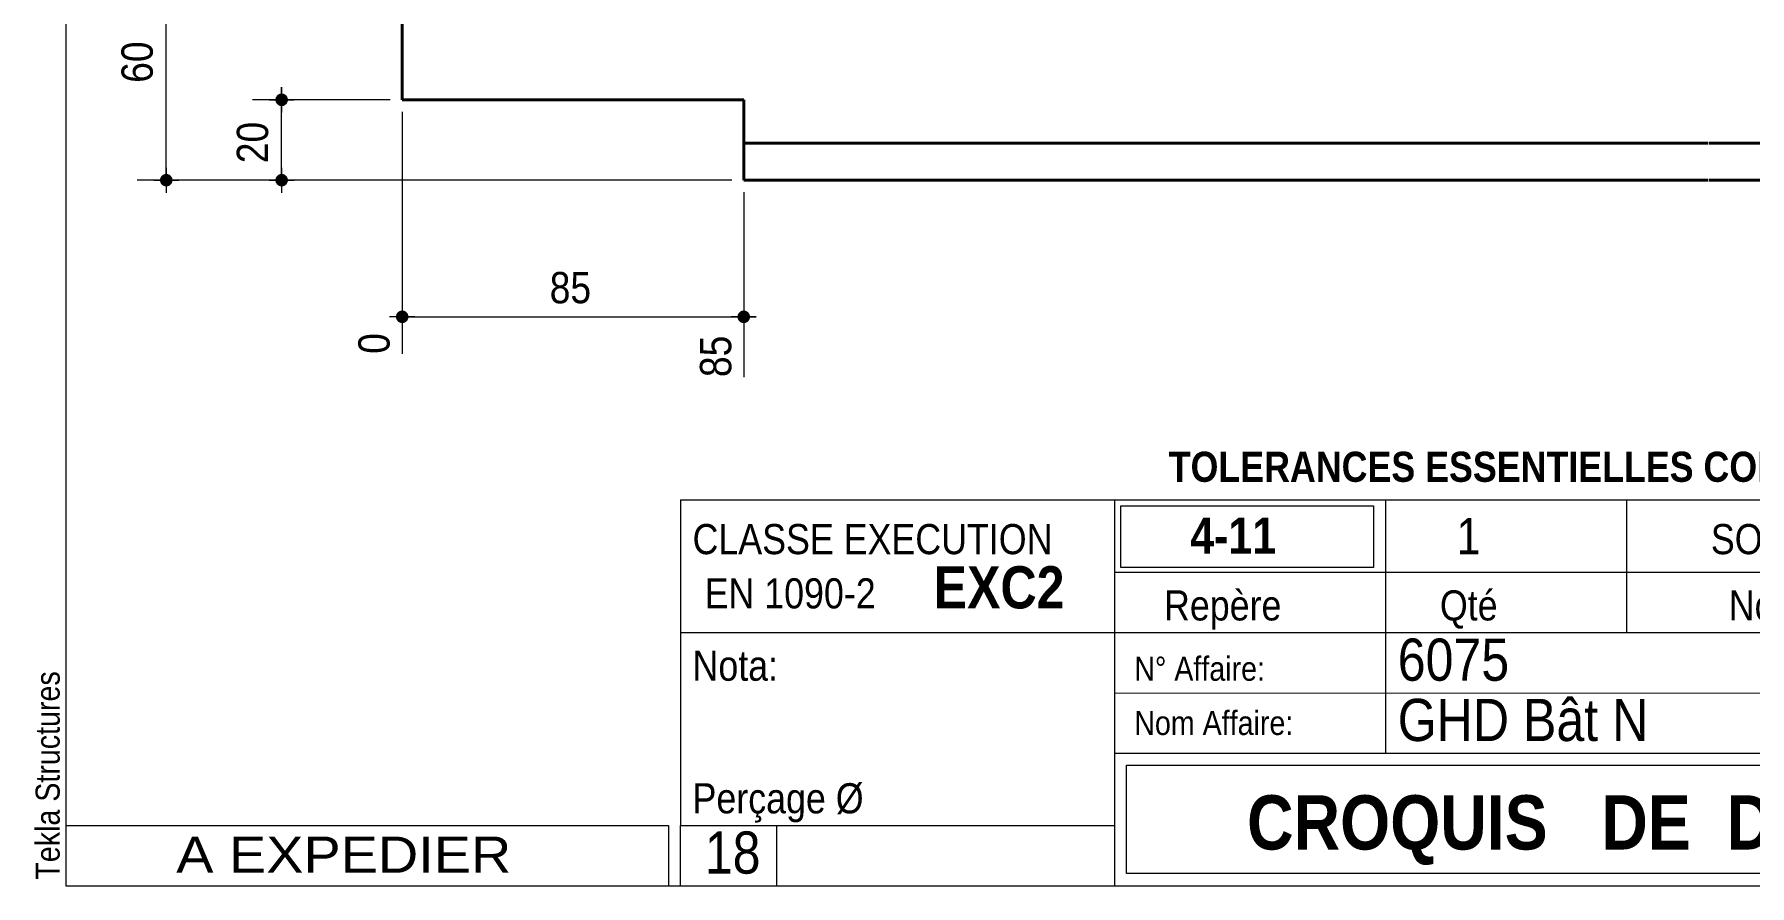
# Model space of a CAD drawing. Header units: millimetres. Extents: x 2 to 287, y 5 to 195.
# Drawn here: x 2.4 to 144.7, y 5 to 75.6 of the extents above; entities that cross this region are included whole.
import ezdxf

# ---------------------------------------------------------------- set-up
doc = ezdxf.new("R2010")
doc.units = ezdxf.units.MM
for name, color, linetype, lineweight in [('Autre type objet', 1, 'Continuous', 0), ('Cotation', 7, 'Continuous', 0), ('Feuille dessin', 5, 'Continuous', 0), ('Piece', 2, 'Continuous', 0)]:
    doc.layers.add(name, color=color, linetype=linetype, lineweight=lineweight)
doc.styles.add('ARIAL', font='ARIAL.TTF')
doc.styles.add('ARIAL_BOLD', font='ARIALBD.TTF')
doc.styles.add('ARIAL_NARROW', font='ARIAL.TTF')

# ---------------------------------------------------------------- blocks, each defined once
blk = doc.blocks.new('*A3')
at = {"layer": 'Piece', "color": 2, "linetype": 'Continuous', "lineweight": 40}
for p, q in [((32.914223, 70.190429), (32.914223, 130.190429)), ((32.914223, 70.190429), (61.246412, 70.190429)), ((61.246412, 70.190429), (61.246412, 63.523763)), ((141.246412, 66.590429), (61.246412, 66.590429)), ((221.346412, 66.590429), (141.346412, 66.590429)), ((141.246412, 63.523763), (61.246412, 63.523763)), ((221.346412, 63.523763), (141.346412, 63.523763))]:
    blk.add_line(p, q, dxfattribs=at)
blk = doc.blocks.new('*A4')
at = {"layer": 'Feuille dessin', "linetype": 'Continuous', "lineweight": 0}
for p, q in [((5, 195), (5, 5)), ((5, 5), (282, 5))]:
    blk.add_line(p, q, dxfattribs=at)
at = {"layer": 'Feuille dessin', "style": 'ARIAL', "width": 0.85}
blk.add_text('Tekla Structures', height=2, rotation=90, dxfattribs=at).set_placement((4.5, 5.5))
blk = doc.blocks.new('*A6')
at = {"layer": 'Autre type objet', "linetype": 'Continuous', "lineweight": 0}
for p, q in [((56, 37), (92, 37)), ((56, 37), (56, 10)), ((92, 37), (92, 10)), ((56, 26), (92, 26)), ((56, 10), (92, 10)), ((56, 5), (56, 10)), ((64, 5), (64, 10)), ((56, 5), (64, 5))]:
    blk.add_line(p, q, dxfattribs=at)
at = {"layer": 'Autre type objet', "width": 0.85}
for s, height, style, p in [('CLASSE EXECUTION', 2.5, 'ARIAL', (57, 32.5)), ('EXC2', 3.5, 'ARIAL_BOLD', (77, 28)), ('EN 1090-2', 2.5, 'ARIAL', (58, 28)), ('Nota:', 2.5, 'ARIAL', (57, 22)), ('Perçage Ø', 2.5, 'ARIAL', (57, 11)), ('18', 3.5, 'ARIAL_NARROW', (58.014234, 6))]:
    blk.add_text(s, height=height, dxfattribs=dict(at, style=style)).set_placement(p)
blk = doc.blocks.new('*A7')
at = {"layer": 'Autre type objet', "linetype": 'Continuous', "lineweight": 0}
for p, q in [((92, 37), (282, 37)), ((92, 37), (92, 31)), ((114.5, 31), (114.5, 37)), ((134.5, 31), (134.5, 37)), ((92.51953, 36.5), (113.5, 36.5)), ((92.51953, 31.394341), (92.51953, 36.5)), ((113.5, 36.5), (113.5, 31.394341)), ((113.5, 31.394341), (92.51953, 31.394341)), ((92, 31), (282, 31)), ((92, 31), (92, 5)), ((114.5, 16), (114.5, 31)), ((134.5, 26), (134.5, 31)), ((92, 26), (282, 26)), ((92, 21), (241.327069, 20.935451)), ((92, 16), (181, 16)), ((93, 15), (180, 15)), ((93, 6), (93, 15)), ((180, 6), (93, 6)), ((92, 5), (282, 5))]:
    blk.add_line(p, q, dxfattribs=at)
at = {"layer": 'Autre type objet', "width": 0.85}
for s, height, style, p in [('TOLERANCES ESSENTIELLES CONFORMES A LA NORME 1090-1', 2.5, 'ARIAL_BOLD', (96.5, 38.5)), ('4-11', 3, 'ARIAL_BOLD', (98.285724, 32.540141)), ('1', 3, 'ARIAL', (120.389893, 32.5)), ('SOLIVE', 2.5, 'ARIAL', (141.474609, 32.5)), ('Repère', 2.5, 'ARIAL', (96.112978, 27)), ('Qté', 2.5, 'ARIAL', (119, 27)), ('Nom', 2.5, 'ARIAL', (142.961426, 27)), ('6075', 3.5, 'ARIAL', (115.5, 22)), ('N° Affaire:', 2, 'ARIAL', (93.640566, 22)), ('GHD Bât N', 3.5, 'ARIAL', (115.5, 17)), ('Nom Affaire:', 2, 'ARIAL', (93.640566, 17.5)), ('CROQUIS   DE  DEBIT', 4.5, 'ARIAL_BOLD', (103, 8))]:
    blk.add_text(s, height=height, dxfattribs=dict(at, style=style)).set_placement(p)
blk = doc.blocks.new('*A8')
at = {"layer": 'Autre type objet', "linetype": 'Continuous', "lineweight": 0}
for p, q in [((5, 10), (55, 10)), ((5, 10), (5, 5)), ((55, 10), (55, 5)), ((5, 5), (55, 5))]:
    blk.add_line(p, q, dxfattribs=at)
at = {"layer": 'Autre type objet', "style": 'ARIAL', "width": 1.105}
blk.add_text('A EXPEDIER', height=3, dxfattribs=at).set_placement((14.169647, 6.073465))
blk = doc.blocks.new('*A9')
at = {"layer": 'Cotation'}
for points in [[(13.31, 83), (13.29, 83.01), (13.26, 83.01), (13.24, 83.01), (13.21, 83.02), (13.19, 83.03), (13.16, 83.03), (13.14, 83.04), (13.12, 83.05), (13.09, 83.07), (13.07, 83.08), (13.05, 83.09), (13.03, 83.11), (13.01, 83.12), (12.99, 83.14), (12.97, 83.16), (12.95, 83.17), (12.94, 83.19), (12.92, 83.21), (12.91, 83.23), (12.89, 83.26), (12.88, 83.28), (12.87, 83.3), (12.86, 83.32), (12.85, 83.35), (12.84, 83.37), (12.83, 83.4), (12.83, 83.42), (12.82, 83.45), (12.82, 83.47), (12.82, 83.5), (12.82, 83.52), (12.82, 83.55), (12.82, 83.57), (12.82, 83.6), (12.83, 83.63), (12.83, 83.65), (12.84, 83.67), (12.85, 83.7), (12.86, 83.72), (12.87, 83.75), (12.88, 83.77), (12.89, 83.79), (12.91, 83.81), (12.92, 83.83), (12.94, 83.85), (12.95, 83.87), (12.97, 83.89), (12.99, 83.91), (13.01, 83.93), (13.03, 83.94), (13.05, 83.96), (13.07, 83.97), (13.09, 83.98), (13.12, 83.99), (13.14, 84), (13.16, 84.01), (13.19, 84.02), (13.21, 84.03), (13.24, 84.03), (13.26, 84.04), (13.29, 84.04), (13.31, 84.04), (13.34, 84.04), (13.36, 84.04), (13.39, 84.04), (13.41, 84.04), (13.44, 84.03), (13.46, 84.03), (13.49, 84.02), (13.51, 84.01), (13.54, 84), (13.56, 83.99), (13.58, 83.98), (13.61, 83.97), (13.63, 83.96), (13.65, 83.94), (13.67, 83.93), (13.69, 83.91), (13.71, 83.89), (13.72, 83.87), (13.74, 83.85), (13.76, 83.83), (13.77, 83.81), (13.78, 83.79), (13.8, 83.77), (13.81, 83.75), (13.82, 83.72), (13.83, 83.7), (13.84, 83.67), (13.84, 83.65), (13.85, 83.63), (13.85, 83.6), (13.86, 83.57), (13.86, 83.55), (13.86, 83.52), (13.86, 83.5), (13.86, 83.47), (13.85, 83.45), (13.85, 83.42), (13.84, 83.4), (13.84, 83.37), (13.83, 83.35), (13.82, 83.32), (13.81, 83.3), (13.8, 83.28), (13.78, 83.26), (13.77, 83.23), (13.76, 83.21), (13.74, 83.19), (13.72, 83.17), (13.71, 83.16), (13.69, 83.14), (13.67, 83.12), (13.65, 83.11), (13.63, 83.09), (13.61, 83.08), (13.58, 83.07), (13.56, 83.05), (13.54, 83.04), (13.51, 83.03), (13.49, 83.03), (13.46, 83.02), (13.44, 83.01), (13.41, 83.01), (13.39, 83.01), (13.36, 83), (13.34, 83)], [(13.31, 63), (13.29, 63.01), (13.26, 63.01), (13.24, 63.01), (13.21, 63.02), (13.19, 63.03), (13.16, 63.03), (13.14, 63.04), (13.12, 63.05), (13.09, 63.07), (13.07, 63.08), (13.05, 63.09), (13.03, 63.11), (13.01, 63.12), (12.99, 63.14), (12.97, 63.16), (12.95, 63.17), (12.94, 63.19), (12.92, 63.21), (12.91, 63.23), (12.89, 63.26), (12.88, 63.28), (12.87, 63.3), (12.86, 63.32), (12.85, 63.35), (12.84, 63.37), (12.83, 63.4), (12.83, 63.42), (12.82, 63.45), (12.82, 63.47), (12.82, 63.5), (12.82, 63.52), (12.82, 63.55), (12.82, 63.57), (12.82, 63.6), (12.83, 63.63), (12.83, 63.65), (12.84, 63.67), (12.85, 63.7), (12.86, 63.72), (12.87, 63.75), (12.88, 63.77), (12.89, 63.79), (12.91, 63.81), (12.92, 63.83), (12.94, 63.85), (12.95, 63.87), (12.97, 63.89), (12.99, 63.91), (13.01, 63.93), (13.03, 63.94), (13.05, 63.96), (13.07, 63.97), (13.09, 63.98), (13.12, 63.99), (13.14, 64), (13.16, 64.01), (13.19, 64.02), (13.21, 64.03), (13.24, 64.03), (13.26, 64.04), (13.29, 64.04), (13.31, 64.04), (13.34, 64.04), (13.36, 64.04), (13.39, 64.04), (13.41, 64.04), (13.44, 64.03), (13.46, 64.03), (13.49, 64.02), (13.51, 64.01), (13.54, 64), (13.56, 63.99), (13.58, 63.98), (13.61, 63.97), (13.63, 63.96), (13.65, 63.94), (13.67, 63.93), (13.69, 63.91), (13.71, 63.89), (13.72, 63.87), (13.74, 63.85), (13.76, 63.83), (13.77, 63.81), (13.78, 63.79), (13.8, 63.77), (13.81, 63.75), (13.82, 63.72), (13.83, 63.7), (13.84, 63.67), (13.84, 63.65), (13.85, 63.63), (13.85, 63.6), (13.86, 63.57), (13.86, 63.55), (13.86, 63.52), (13.86, 63.5), (13.86, 63.47), (13.85, 63.45), (13.85, 63.42), (13.84, 63.4), (13.84, 63.37), (13.83, 63.35), (13.82, 63.32), (13.81, 63.3), (13.8, 63.28), (13.78, 63.26), (13.77, 63.23), (13.76, 63.21), (13.74, 63.19), (13.72, 63.17), (13.71, 63.16), (13.69, 63.14), (13.67, 63.12), (13.65, 63.11), (13.63, 63.09), (13.61, 63.08), (13.58, 63.07), (13.56, 63.05), (13.54, 63.04), (13.51, 63.03), (13.49, 63.03), (13.46, 63.02), (13.44, 63.01), (13.41, 63.01), (13.39, 63.01), (13.36, 63), (13.34, 63)]]:
    blk.add_hatch(color=256, dxfattribs=at).paths.add_polyline_path(points, flags=17)
at = {"layer": 'Cotation', "linetype": 'Continuous', "lineweight": 0}
for p, q in [((13.34, 84.56), (13.34, 82.48)), ((13.34, 83.52), (13.34, 84.56)), ((41.92, 83.52), (10.92, 83.52)), ((12.3, 83.52), (14.38, 83.52)), ((13.34, 63.52), (13.34, 83.52)), ((13.34, 64.56), (13.34, 62.48)), ((60.25, 63.52), (10.92, 63.52)), ((12.3, 63.52), (14.38, 63.52)), ((13.34, 63.52), (13.34, 62.48))]:
    blk.add_line(p, q, dxfattribs=at)
at = {"layer": 'Cotation'}
for p in [(13.34, 83.52), (13.34, 63.52)]:
    blk.add_point(p, dxfattribs=at)
at = {"layer": 'Cotation', "style": 'ARIAL', "width": 0.85}
blk.add_text('60', height=2.6, rotation=90.0002, dxfattribs=at).set_placement((12.22, 71.6))
blk = doc.blocks.new('*A17')
at = {"layer": 'Cotation'}
for points in [[(22.89, 69.67), (22.86, 69.67), (22.84, 69.68), (22.81, 69.68), (22.79, 69.69), (22.76, 69.69), (22.74, 69.7), (22.72, 69.71), (22.69, 69.72), (22.67, 69.73), (22.65, 69.74), (22.63, 69.76), (22.6, 69.77), (22.58, 69.79), (22.57, 69.81), (22.55, 69.82), (22.53, 69.84), (22.51, 69.86), (22.5, 69.88), (22.48, 69.9), (22.47, 69.92), (22.46, 69.95), (22.44, 69.97), (22.43, 69.99), (22.42, 70.02), (22.42, 70.04), (22.41, 70.06), (22.4, 70.09), (22.4, 70.11), (22.4, 70.14), (22.39, 70.16), (22.39, 70.19), (22.39, 70.22), (22.4, 70.24), (22.4, 70.27), (22.4, 70.29), (22.41, 70.32), (22.42, 70.34), (22.42, 70.37), (22.43, 70.39), (22.44, 70.41), (22.46, 70.44), (22.47, 70.46), (22.48, 70.48), (22.5, 70.5), (22.51, 70.52), (22.53, 70.54), (22.55, 70.56), (22.57, 70.58), (22.58, 70.59), (22.6, 70.61), (22.63, 70.62), (22.65, 70.64), (22.67, 70.65), (22.69, 70.66), (22.72, 70.67), (22.74, 70.68), (22.76, 70.69), (22.79, 70.69), (22.81, 70.7), (22.84, 70.7), (22.86, 70.71), (22.89, 70.71), (22.91, 70.71), (22.94, 70.71), (22.97, 70.71), (22.99, 70.7), (23.02, 70.7), (23.04, 70.69), (23.07, 70.69), (23.09, 70.68), (23.11, 70.67), (23.14, 70.66), (23.16, 70.65), (23.18, 70.64), (23.2, 70.62), (23.22, 70.61), (23.24, 70.59), (23.26, 70.58), (23.28, 70.56), (23.3, 70.54), (23.32, 70.52), (23.33, 70.5), (23.35, 70.48), (23.36, 70.46), (23.37, 70.44), (23.38, 70.41), (23.39, 70.39), (23.4, 70.37), (23.41, 70.34), (23.42, 70.32), (23.42, 70.29), (23.43, 70.27), (23.43, 70.24), (23.43, 70.22), (23.43, 70.19), (23.43, 70.16), (23.43, 70.14), (23.43, 70.11), (23.42, 70.09), (23.42, 70.06), (23.41, 70.04), (23.4, 70.02), (23.39, 69.99), (23.38, 69.97), (23.37, 69.95), (23.36, 69.92), (23.35, 69.9), (23.33, 69.88), (23.32, 69.86), (23.3, 69.84), (23.28, 69.82), (23.26, 69.81), (23.24, 69.79), (23.22, 69.77), (23.2, 69.76), (23.18, 69.74), (23.16, 69.73), (23.14, 69.72), (23.11, 69.71), (23.09, 69.7), (23.07, 69.69), (23.04, 69.69), (23.02, 69.68), (22.99, 69.68), (22.97, 69.67), (22.94, 69.67), (22.91, 69.67)], [(22.89, 63), (22.86, 63.01), (22.84, 63.01), (22.81, 63.01), (22.79, 63.02), (22.76, 63.03), (22.74, 63.03), (22.72, 63.04), (22.69, 63.05), (22.67, 63.07), (22.65, 63.08), (22.63, 63.09), (22.6, 63.11), (22.58, 63.12), (22.57, 63.14), (22.55, 63.16), (22.53, 63.17), (22.51, 63.19), (22.5, 63.21), (22.48, 63.23), (22.47, 63.26), (22.46, 63.28), (22.44, 63.3), (22.43, 63.32), (22.42, 63.35), (22.42, 63.37), (22.41, 63.4), (22.4, 63.42), (22.4, 63.45), (22.4, 63.47), (22.39, 63.5), (22.39, 63.52), (22.39, 63.55), (22.4, 63.57), (22.4, 63.6), (22.4, 63.63), (22.41, 63.65), (22.42, 63.67), (22.42, 63.7), (22.43, 63.72), (22.44, 63.75), (22.46, 63.77), (22.47, 63.79), (22.48, 63.81), (22.5, 63.83), (22.51, 63.85), (22.53, 63.87), (22.55, 63.89), (22.57, 63.91), (22.58, 63.93), (22.6, 63.94), (22.63, 63.96), (22.65, 63.97), (22.67, 63.98), (22.69, 63.99), (22.72, 64), (22.74, 64.01), (22.76, 64.02), (22.79, 64.03), (22.81, 64.03), (22.84, 64.04), (22.86, 64.04), (22.89, 64.04), (22.91, 64.04), (22.94, 64.04), (22.97, 64.04), (22.99, 64.04), (23.02, 64.03), (23.04, 64.03), (23.07, 64.02), (23.09, 64.01), (23.11, 64), (23.14, 63.99), (23.16, 63.98), (23.18, 63.97), (23.2, 63.96), (23.22, 63.94), (23.24, 63.93), (23.26, 63.91), (23.28, 63.89), (23.3, 63.87), (23.32, 63.85), (23.33, 63.83), (23.35, 63.81), (23.36, 63.79), (23.37, 63.77), (23.38, 63.75), (23.39, 63.72), (23.4, 63.7), (23.41, 63.67), (23.42, 63.65), (23.42, 63.63), (23.43, 63.6), (23.43, 63.57), (23.43, 63.55), (23.43, 63.52), (23.43, 63.5), (23.43, 63.47), (23.43, 63.45), (23.42, 63.42), (23.42, 63.4), (23.41, 63.37), (23.4, 63.35), (23.39, 63.32), (23.38, 63.3), (23.37, 63.28), (23.36, 63.26), (23.35, 63.23), (23.33, 63.21), (23.32, 63.19), (23.3, 63.17), (23.28, 63.16), (23.26, 63.14), (23.24, 63.12), (23.22, 63.11), (23.2, 63.09), (23.18, 63.08), (23.16, 63.07), (23.14, 63.05), (23.11, 63.04), (23.09, 63.03), (23.07, 63.03), (23.04, 63.02), (23.02, 63.01), (22.99, 63.01), (22.97, 63.01), (22.94, 63), (22.91, 63)]]:
    blk.add_hatch(color=256, dxfattribs=at).paths.add_polyline_path(points, flags=17)
at = {"layer": 'Cotation', "linetype": 'Continuous', "lineweight": 0}
for p, q in [((22.91, 71.23), (22.91, 69.15)), ((22.91, 70.19), (22.91, 71.23)), ((31.91, 70.19), (20.49, 70.19)), ((21.87, 70.19), (23.95, 70.19)), ((22.91, 63.52), (22.91, 70.19)), ((22.91, 64.56), (22.91, 62.48)), ((60.25, 63.52), (20.49, 63.52)), ((21.87, 63.52), (23.95, 63.52)), ((22.91, 63.52), (22.91, 62.48))]:
    blk.add_line(p, q, dxfattribs=at)
at = {"layer": 'Cotation'}
for p in [(22.91, 70.19), (22.91, 63.52)]:
    blk.add_point(p, dxfattribs=at)
at = {"layer": 'Cotation', "style": 'ARIAL', "width": 0.85}
blk.add_text('20', height=2.6, rotation=90.0002, dxfattribs=at).set_placement((21.79, 64.93))
blk = doc.blocks.new('*A24')
at = {"layer": 'Cotation'}
for points in [[(32.89, 51.67), (32.86, 51.67), (32.84, 51.68), (32.81, 51.68), (32.79, 51.69), (32.76, 51.69), (32.74, 51.7), (32.72, 51.71), (32.69, 51.72), (32.67, 51.73), (32.65, 51.74), (32.63, 51.76), (32.6, 51.77), (32.58, 51.79), (32.57, 51.81), (32.55, 51.82), (32.53, 51.84), (32.51, 51.86), (32.5, 51.88), (32.48, 51.9), (32.47, 51.92), (32.46, 51.95), (32.44, 51.97), (32.43, 51.99), (32.42, 52.02), (32.42, 52.04), (32.41, 52.06), (32.4, 52.09), (32.4, 52.11), (32.4, 52.14), (32.39, 52.16), (32.39, 52.19), (32.39, 52.22), (32.4, 52.24), (32.4, 52.27), (32.4, 52.29), (32.41, 52.32), (32.42, 52.34), (32.42, 52.37), (32.43, 52.39), (32.44, 52.41), (32.46, 52.44), (32.47, 52.46), (32.48, 52.48), (32.5, 52.5), (32.51, 52.52), (32.53, 52.54), (32.55, 52.56), (32.57, 52.58), (32.58, 52.59), (32.6, 52.61), (32.63, 52.62), (32.65, 52.64), (32.67, 52.65), (32.69, 52.66), (32.72, 52.67), (32.74, 52.68), (32.76, 52.69), (32.79, 52.69), (32.81, 52.7), (32.84, 52.7), (32.86, 52.71), (32.89, 52.71), (32.91, 52.71), (32.94, 52.71), (32.97, 52.71), (32.99, 52.7), (33.02, 52.7), (33.04, 52.69), (33.07, 52.69), (33.09, 52.68), (33.11, 52.67), (33.14, 52.66), (33.16, 52.65), (33.18, 52.64), (33.2, 52.62), (33.22, 52.61), (33.24, 52.59), (33.26, 52.58), (33.28, 52.56), (33.3, 52.54), (33.32, 52.52), (33.33, 52.5), (33.35, 52.48), (33.36, 52.46), (33.37, 52.44), (33.38, 52.41), (33.39, 52.39), (33.4, 52.37), (33.41, 52.34), (33.42, 52.32), (33.42, 52.29), (33.43, 52.27), (33.43, 52.24), (33.43, 52.22), (33.43, 52.19), (33.43, 52.16), (33.43, 52.14), (33.43, 52.11), (33.42, 52.09), (33.42, 52.06), (33.41, 52.04), (33.4, 52.02), (33.39, 51.99), (33.38, 51.97), (33.37, 51.95), (33.36, 51.92), (33.35, 51.9), (33.33, 51.88), (33.32, 51.86), (33.3, 51.84), (33.28, 51.82), (33.26, 51.81), (33.24, 51.79), (33.22, 51.77), (33.2, 51.76), (33.18, 51.74), (33.16, 51.73), (33.14, 51.72), (33.11, 51.71), (33.09, 51.7), (33.07, 51.69), (33.04, 51.69), (33.02, 51.68), (32.99, 51.68), (32.97, 51.67), (32.94, 51.67), (32.91, 51.67)], [(61.22, 51.67), (61.2, 51.67), (61.17, 51.68), (61.14, 51.68), (61.12, 51.69), (61.1, 51.69), (61.07, 51.7), (61.05, 51.71), (61.02, 51.72), (61, 51.73), (60.98, 51.74), (60.96, 51.76), (60.94, 51.77), (60.92, 51.79), (60.9, 51.81), (60.88, 51.82), (60.86, 51.84), (60.84, 51.86), (60.83, 51.88), (60.81, 51.9), (60.8, 51.92), (60.79, 51.95), (60.78, 51.97), (60.77, 51.99), (60.76, 52.02), (60.75, 52.04), (60.74, 52.06), (60.74, 52.09), (60.73, 52.11), (60.73, 52.14), (60.73, 52.16), (60.73, 52.19), (60.73, 52.22), (60.73, 52.24), (60.73, 52.27), (60.74, 52.29), (60.74, 52.32), (60.75, 52.34), (60.76, 52.37), (60.77, 52.39), (60.78, 52.41), (60.79, 52.44), (60.8, 52.46), (60.81, 52.48), (60.83, 52.5), (60.84, 52.52), (60.86, 52.54), (60.88, 52.56), (60.9, 52.58), (60.92, 52.59), (60.94, 52.61), (60.96, 52.62), (60.98, 52.64), (61, 52.65), (61.02, 52.66), (61.05, 52.67), (61.07, 52.68), (61.1, 52.69), (61.12, 52.69), (61.14, 52.7), (61.17, 52.7), (61.2, 52.71), (61.22, 52.71), (61.25, 52.71), (61.27, 52.71), (61.3, 52.71), (61.32, 52.7), (61.35, 52.7), (61.37, 52.69), (61.4, 52.69), (61.42, 52.68), (61.45, 52.67), (61.47, 52.66), (61.49, 52.65), (61.51, 52.64), (61.54, 52.62), (61.56, 52.61), (61.58, 52.59), (61.6, 52.58), (61.61, 52.56), (61.63, 52.54), (61.65, 52.52), (61.66, 52.5), (61.68, 52.48), (61.69, 52.46), (61.71, 52.44), (61.72, 52.41), (61.73, 52.39), (61.74, 52.37), (61.74, 52.34), (61.75, 52.32), (61.76, 52.29), (61.76, 52.27), (61.76, 52.24), (61.77, 52.22), (61.77, 52.19), (61.77, 52.16), (61.76, 52.14), (61.76, 52.11), (61.76, 52.09), (61.75, 52.06), (61.74, 52.04), (61.74, 52.02), (61.73, 51.99), (61.72, 51.97), (61.71, 51.95), (61.69, 51.92), (61.68, 51.9), (61.66, 51.88), (61.65, 51.86), (61.63, 51.84), (61.61, 51.82), (61.6, 51.81), (61.58, 51.79), (61.56, 51.77), (61.54, 51.76), (61.51, 51.74), (61.49, 51.73), (61.47, 51.72), (61.45, 51.71), (61.42, 51.7), (61.4, 51.69), (61.37, 51.69), (61.35, 51.68), (61.32, 51.68), (61.3, 51.67), (61.27, 51.67), (61.25, 51.67)]]:
    blk.add_hatch(color=256, dxfattribs=at).paths.add_polyline_path(points, flags=17)
at = {"layer": 'Cotation', "linetype": 'Continuous', "lineweight": 0}
for p, q in [((32.91, 69.19), (32.91, 49.12)), ((61.25, 62.52), (61.25, 47.19)), ((32.91, 53.23), (32.91, 51.15)), ((61.25, 53.23), (61.25, 51.15)), ((33.95, 52.19), (31.87, 52.19)), ((32.91, 52.19), (31.87, 52.19)), ((32.91, 52.19), (61.25, 52.19)), ((62.29, 52.19), (60.21, 52.19)), ((61.25, 52.19), (62.29, 52.19))]:
    blk.add_line(p, q, dxfattribs=at)
at = {"layer": 'Cotation'}
for p in [(32.91, 52.19), (61.25, 52.19)]:
    blk.add_point(p, dxfattribs=at)
at = {"layer": 'Cotation', "style": 'ARIAL', "width": 0.85}
blk.add_text('85', height=2.6, dxfattribs=at).set_placement((45.15, 53.31))
for s, p in [('0', (31.87, 49.12)), ('85', (60.21, 47.19))]:
    blk.add_text(s, height=2.6, rotation=90.0002, dxfattribs=at).set_placement(p)

msp = doc.modelspace()

# ---------------------------------------------------------------- block references
at = {"lineweight": 0}
for name in ['*A4', '*A3', '*A9', '*A17', '*A24', '*A7', '*A6', '*A8']:
    msp.add_blockref(name, (0, 0), dxfattribs=at)

doc.saveas('drawing.dxf')
